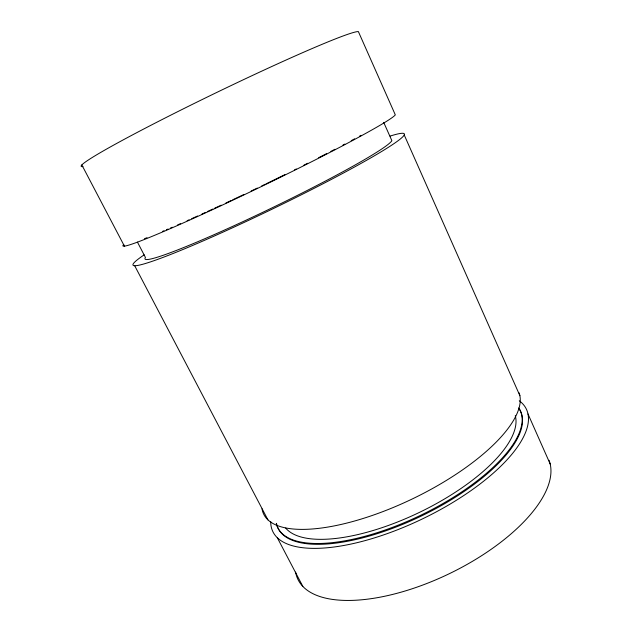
<?xml version="1.0" encoding="UTF-8"?>
<svg xmlns="http://www.w3.org/2000/svg" width="632" height="632" viewBox="0 0 632 632"><rect width="100%" height="100%" fill="white"/><g stroke="black" fill="none" stroke-linecap="round" stroke-linejoin="round"><path stroke-width="0.95" d="M81.828 164.936L124.409 246.14M134.687 265.732L267.944 519.875M277.29 537.698L302.839 586.425M137.444 242.111L145.463 257.508A137.199 9.259 -25.8 0 0 258.883 214.161A137.199 9.259 -25.8 0 0 391.872 140.667L383.711 122.418M404.219 134.948L519.875 395.672M527.989 413.96L550.172 463.967M515.262 415.651A128.233 48.672 -25.8 0 1 421.362 511.454A128.233 48.672 -25.8 0 1 285.688 528.06M518.888 408.154A134.64 51.145 -25.8 0 1 419.182 515.989A134.64 51.145 -25.8 0 1 276.287 523.549M361.062 135.319A144.752 6.518 -25.8 0 1 359.521 136.164M354.647 138.827A144.752 6.518 -25.8 0 1 351.202 140.683M344.835 144.08A144.752 6.518 -25.8 0 1 342.947 145.084M334.928 149.294A144.752 6.518 -25.8 0 1 330.828 151.427M326.594 153.615A144.752 6.518 -25.8 0 1 318.662 157.684M307.65 163.277A144.752 6.518 -25.8 0 1 303.905 165.157M296.282 168.981A144.752 6.518 -25.8 0 1 294.552 169.842M284.89 174.63A144.752 6.518 -25.8 0 1 266.104 183.817M265.211 184.252A144.752 6.518 -25.8 0 1 261.711 185.942M257.311 188.067A144.752 6.518 -25.8 0 1 251.125 191.038M244.063 194.411A144.752 6.518 -25.8 0 1 232.726 199.775M231.012 200.581A144.752 6.518 -25.8 0 1 225.924 202.967M221.208 205.163A144.752 6.518 -25.8 0 1 214.667 208.197M212.818 209.05A144.752 6.518 -25.8 0 1 207.335 211.57M205.526 212.399A144.752 6.518 -25.8 0 1 201.964 214.019M197.603 216.002A144.752 6.518 -25.8 0 1 191.701 218.664M189.079 219.833A144.752 6.518 -25.8 0 1 187.119 220.71M180.428 223.673A144.752 6.518 -25.8 0 1 177.655 224.889M172.299 227.22A144.752 6.518 -25.8 0 1 170.577 227.962M168.049 229.045A144.752 6.518 -25.8 0 1 166.413 229.748M164.02 230.759A144.752 6.518 -25.8 0 1 162.471 231.415M147.003 237.711A144.752 6.518 -25.8 0 1 144.515 238.667M518.674 408.122A134.608 51.255 -25.8 0 1 419.624 516.85A134.608 51.255 -25.8 0 1 276.476 523.343M82.982 166.564A154.358 7.465 -25.8 0 1 201.529 99.856A154.358 7.465 -25.8 0 1 358.376 31.6L395.308 114.858A151.404 6.826 -25.8 0 1 247.112 193.4A151.404 6.826 -25.8 0 1 123.809 244.434M390.094 136.085A150.685 10.191 -25.8 0 1 272.274 209.089A150.685 10.191 -25.8 0 1 144.191 254.838M519.093 392.828A141.426 50.995 -25.8 0 1 403.84 502.89A141.426 50.995 -25.8 0 1 262.035 508.815M549.034 460.301A139 60.798 -25.8 0 1 439.477 578.241A139 60.798 -25.8 0 1 295.594 572.094M519.275 400.783A140.778 53.649 -25.8 0 1 423.645 518.319A140.778 53.649 -25.8 0 1 270.725 521.574"/></g></svg>
